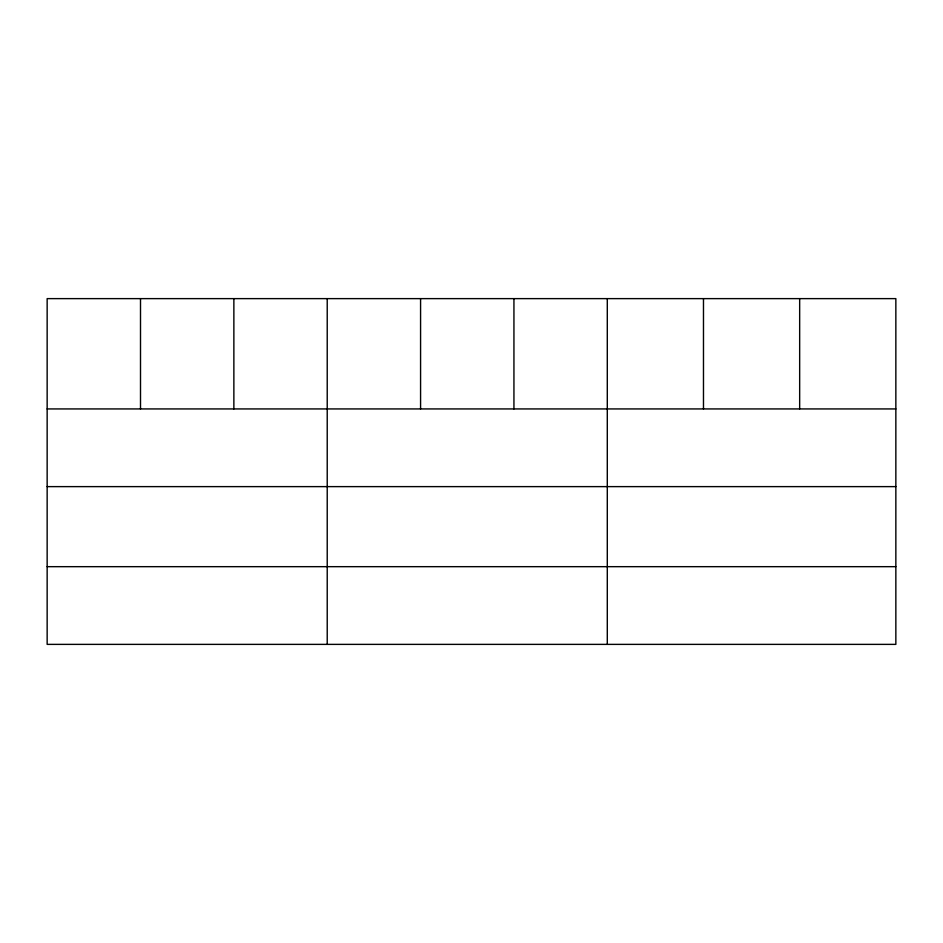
<?xml version="1.0" encoding="UTF-8"?>
<svg xmlns="http://www.w3.org/2000/svg" width="943" height="943" viewBox="0 0 943 943"><rect width="100%" height="100%" fill="white"/><g stroke="black" fill="none" stroke-linecap="round" stroke-linejoin="round"><path stroke-width="1.41" d="M895.85 486.623L895.85 298.625L47.15 298.625L47.15 644.375L895.85 644.375L895.85 486.623L47.15 486.623M47.15 408.932L895.85 408.932M47.15 566.672L895.85 566.672M799.664 298.625L799.664 408.932M703.478 298.625L703.478 408.932M607.292 298.625L607.292 644.375M513.935 298.625L513.935 408.932M420.578 298.625L420.578 408.932M327.221 298.625L327.221 644.375M233.864 298.625L233.864 408.932M140.507 298.625L140.507 408.932"/></g></svg>
